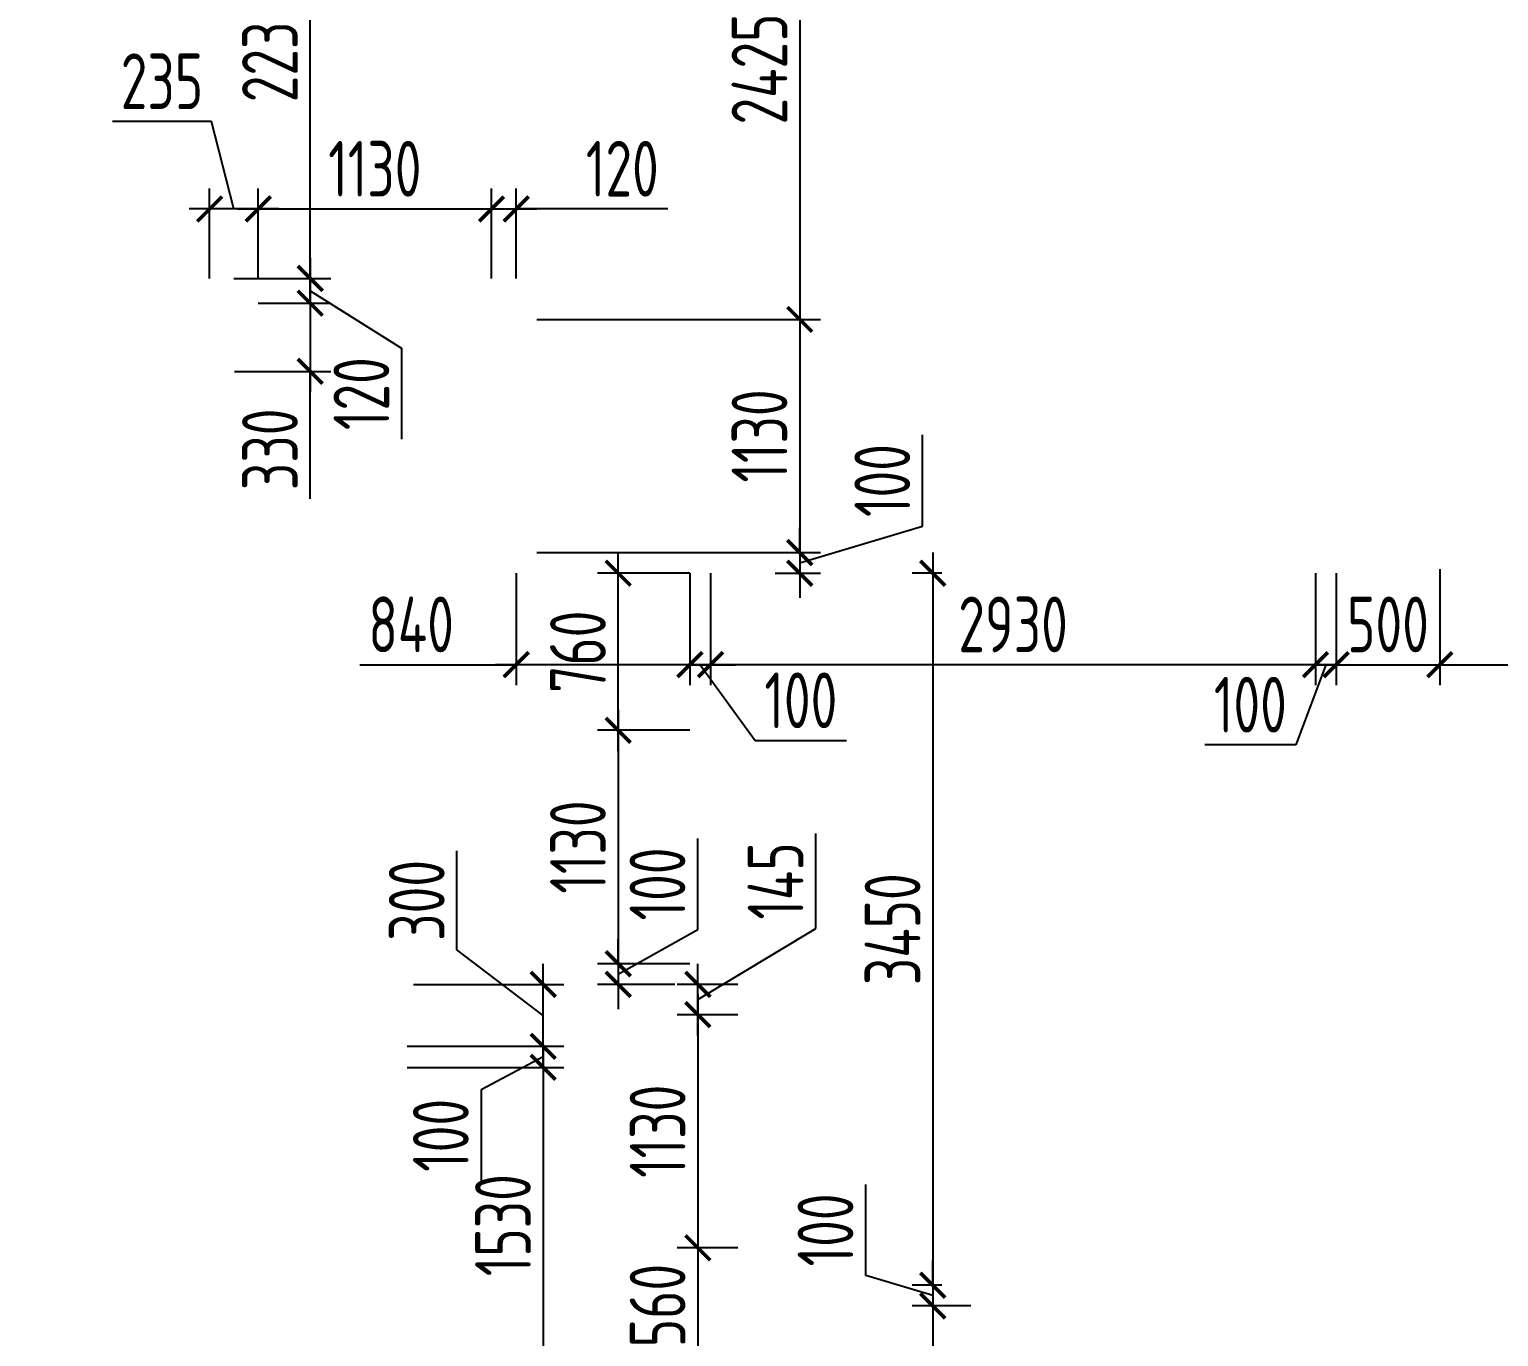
# Model space of a CAD drawing. Header units: millimetres. Extents: x -350007 to 536090, y -888 to 198380.
# Drawn here: x -213894 to -206776, y 110994 to 117329 of the extents above; entities that cross this region are included whole.
import ezdxf

# ---------------------------------------------------------------- set-up
doc = ezdxf.new("R2010")
doc.units = ezdxf.units.MM
doc.layers.add('АР_Размеры нов.', color=15, linetype='Continuous', lineweight=0)
doc.styles.add('ISOCPEUR', font='isocpeur.ttf', dxfattribs={"width": 0.7})
doc.dimstyles.new('R_100', dxfattribs={"dimtxt": 270, "dimasz": 120, "dimexe": 100, "dimexo": 0, "dimgap": 60, "dimtad": 1, "dimdec": 0, "dimrnd": 5, "dimzin": 0, "dimdsep": 46, "dimtxsty": 'ISOCPEUR', "dimblk": 'ARCHTICK', "dimcen": 0, "dimdle": 100, "dimclrd": 256, "dimclre": 256, "dimclrt": 256, "dimadec": 0, "dimazin": 0, "dimtfac": 2, "dimtdec": 0, "dimtofl": 0, "dimtmove": 1, "dimatfit": 3, "dimfxl": 1, "dimtvp": 3, "dimtolj": 1, "dimtzin": 0, "dimarcsym": 0})

# ---------------------------------------------------------------- blocks, each defined once
blk = doc.blocks.new('_ArchTick')
at = {"color": 0, "linetype": 'ByBlock', "const_width": 0.15}
blk.add_lwpolyline([(-0.5, -0.5), (0.5, 0.5)], dxfattribs=at)
blk = doc.blocks.new('*D2744')
at = {"layer": 'АР_Размеры нов.', "lineweight": -2, "ltscale": 100, "transparency": 16777216}
for p, q in [((-212785.4, 116122.3), (-212785.4, 116559)), ((-211655.4, 116122.3), (-211655.4, 116559)), ((-212885.4, 116459), (-211555.4, 116459))]:
    blk.add_line(p, q, dxfattribs=at)
at = {"layer": 'АР_Размеры нов.', "lineweight": -2, "ltscale": 100, "transparency": 16777216, "xscale": 120, "yscale": 120, "zscale": 120, "rotation": 180}
blk.add_blockref('_ArchTick', (-212785.4, 116459), dxfattribs=at)
at = {"layer": 'АР_Размеры нов.', "lineweight": -2, "ltscale": 100, "transparency": 16777216, "xscale": 120, "yscale": 120, "zscale": 120}
blk.add_blockref('_ArchTick', (-211655.4, 116459), dxfattribs=at)
at = {"layer": 'АР_Размеры нов.', "ltscale": 100, "transparency": 16777216, "insert": (-212220.4, 116654), "char_height": 270, "attachment_point": 5, "style": 'ISOCPEUR'}
blk.add_mtext('\\A1;1130', dxfattribs=at)
blk = doc.blocks.new('*D2745')
at = {"layer": 'АР_Размеры нов.', "lineweight": -2, "ltscale": 100, "transparency": 16777216}
for p, q in [((-210161.8, 116023.8), (-210161.8, 114693.8)), ((-211435.4, 115923.8), (-210061.8, 115923.8)), ((-211435.4, 114793.8), (-210061.8, 114793.8))]:
    blk.add_line(p, q, dxfattribs=at)
at = {"layer": 'АР_Размеры нов.', "lineweight": -2, "ltscale": 100, "transparency": 16777216, "xscale": 120, "yscale": 120, "zscale": 120}
for p, rotation in [((-210161.8, 115923.8), 90), ((-210161.8, 114793.8), 270)]:
    blk.add_blockref('_ArchTick', p, dxfattribs=dict(at, rotation=rotation))
at = {"layer": 'АР_Размеры нов.', "ltscale": 100, "transparency": 16777216, "insert": (-210356.8, 115358.8), "char_height": 270, "attachment_point": 5, "rotation": 90, "style": 'ISOCPEUR'}
blk.add_mtext('\\A1;1130', dxfattribs=at)
blk = doc.blocks.new('*D2746')
at = {"layer": 'АР_Размеры нов.', "lineweight": -2, "ltscale": 100, "transparency": 16777216}
for p, q in [((-211404.8, 112398.7), (-211404.8, 110668.7)), ((-212063.2, 112298.7), (-211304.8, 112298.7)), ((-212063.2, 110768.7), (-211304.8, 110768.7))]:
    blk.add_line(p, q, dxfattribs=at)
at = {"layer": 'АР_Размеры нов.', "lineweight": -2, "ltscale": 100, "transparency": 16777216, "xscale": 120, "yscale": 120, "zscale": 120}
for p, rotation in [((-211404.8, 112298.7), 90), ((-211404.8, 110768.7), 270)]:
    blk.add_blockref('_ArchTick', p, dxfattribs=dict(at, rotation=rotation))
at = {"layer": 'АР_Размеры нов.', "ltscale": 100, "transparency": 16777216, "insert": (-211599.8, 111533.7), "char_height": 270, "attachment_point": 5, "rotation": 90, "style": 'ISOCPEUR'}
blk.add_mtext('\\A1;1530', dxfattribs=at)
blk = doc.blocks.new('*D2747')
at = {"layer": 'АР_Размеры нов.', "lineweight": -2, "ltscale": 100, "transparency": 16777216}
for p, q in [((-210655.5, 112653.9), (-210655.5, 111323.9)), ((-210461.8, 112553.9), (-210755.5, 112553.9)), ((-210476.8, 111423.9), (-210755.5, 111423.9))]:
    blk.add_line(p, q, dxfattribs=at)
at = {"layer": 'АР_Размеры нов.', "lineweight": -2, "ltscale": 100, "transparency": 16777216, "xscale": 120, "yscale": 120, "zscale": 120}
for p, rotation in [((-210655.5, 112553.9), 90), ((-210655.5, 111423.9), 270)]:
    blk.add_blockref('_ArchTick', p, dxfattribs=dict(at, rotation=rotation))
at = {"layer": 'АР_Размеры нов.', "ltscale": 100, "transparency": 16777216, "insert": (-210850.5, 111988.9), "char_height": 270, "attachment_point": 5, "rotation": 90, "style": 'ISOCPEUR'}
blk.add_mtext('\\A1;1130', dxfattribs=at)
blk = doc.blocks.new('*D2555')
at = {"layer": 'АР_Размеры нов.', "lineweight": -2, "ltscale": 100, "transparency": 16777216}
for p, q in [((-211404.8, 112400.7), (-211404.8, 112520.7)), ((-212063.2, 112400.7), (-211304.8, 112400.7)), ((-211404.8, 112349.7), (-211705.8, 112189.8)), ((-211404.8, 112400.7), (-211404.8, 112298.7)), ((-212063.2, 112298.7), (-211304.8, 112298.7)), ((-211404.8, 112298.7), (-211404.8, 112178.7)), ((-211705.8, 112189.8), (-211705.8, 111748.5))]:
    blk.add_line(p, q, dxfattribs=at)
at = {"layer": 'АР_Размеры нов.', "lineweight": -2, "ltscale": 100, "transparency": 16777216, "xscale": 120, "yscale": 120, "zscale": 120}
for p, rotation in [((-211404.8, 112400.7), 270), ((-211404.8, 112298.7), 90)]:
    blk.add_blockref('_ArchTick', p, dxfattribs=dict(at, rotation=rotation))
at = {"layer": 'АР_Размеры нов.', "ltscale": 100, "transparency": 16777216, "insert": (-211900.8, 111969.2), "char_height": 270, "attachment_point": 5, "rotation": 90, "style": 'ISOCPEUR'}
blk.add_mtext('\\A1;100', dxfattribs=at)
blk = doc.blocks.new('*D2556')
at = {"layer": 'АР_Размеры нов.', "lineweight": -2, "ltscale": 100, "transparency": 16777216}
for p, q in [((-211655.4, 116122.3), (-211655.4, 116559)), ((-211535.4, 116122.3), (-211535.4, 116559)), ((-211755.4, 116459), (-211435.4, 116459)), ((-210800.9, 116459), (-211535.4, 116459))]:
    blk.add_line(p, q, dxfattribs=at)
at = {"layer": 'АР_Размеры нов.', "lineweight": -2, "ltscale": 100, "transparency": 16777216, "xscale": 120, "yscale": 120, "zscale": 120, "rotation": 180}
blk.add_blockref('_ArchTick', (-211655.4, 116459), dxfattribs=at)
at = {"layer": 'АР_Размеры нов.', "lineweight": -2, "ltscale": 100, "transparency": 16777216, "xscale": 120, "yscale": 120, "zscale": 120}
blk.add_blockref('_ArchTick', (-211535.4, 116459), dxfattribs=at)
at = {"layer": 'АР_Размеры нов.', "ltscale": 100, "transparency": 16777216, "insert": (-211021.5, 116654), "char_height": 270, "attachment_point": 5, "style": 'ISOCPEUR'}
blk.add_mtext('\\A1;120', dxfattribs=at)
blk = doc.blocks.new('*D2557')
at = {"layer": 'АР_Размеры нов.', "lineweight": -2, "ltscale": 100, "transparency": 16777216}
for p, q in [((-207060.8, 114713.8), (-207060.8, 114150.4)), ((-205930.8, 114672.3), (-205930.8, 114150.4)), ((-207160.8, 114250.4), (-205830.8, 114250.4))]:
    blk.add_line(p, q, dxfattribs=at)
at = {"layer": 'АР_Размеры нов.', "lineweight": -2, "ltscale": 100, "transparency": 16777216, "xscale": 120, "yscale": 120, "zscale": 120, "rotation": 180}
blk.add_blockref('_ArchTick', (-207060.8, 114250.4), dxfattribs=at)
at = {"layer": 'АР_Размеры нов.', "lineweight": -2, "ltscale": 100, "transparency": 16777216, "xscale": 120, "yscale": 120, "zscale": 120}
blk.add_blockref('_ArchTick', (-205930.8, 114250.4), dxfattribs=at)
at = {"layer": 'АР_Размеры нов.', "ltscale": 100, "transparency": 16777216, "insert": (-206495.8, 114445.4), "char_height": 270, "attachment_point": 5, "style": 'ISOCPEUR'}
blk.add_mtext('\\A1;1130', dxfattribs=at)
blk = doc.blocks.new('*D2676')
at = {"layer": 'АР_Размеры нов.', "lineweight": -2, "ltscale": 100, "transparency": 16777216}
for p, q in [((-211041.5, 114032.2), (-211041.5, 112700.7)), ((-210693.8, 113932.2), (-211141.5, 113932.2)), ((-210693.8, 112800.7), (-211141.5, 112800.7))]:
    blk.add_line(p, q, dxfattribs=at)
at = {"layer": 'АР_Размеры нов.', "lineweight": -2, "ltscale": 100, "transparency": 16777216, "xscale": 120, "yscale": 120, "zscale": 120}
for p, rotation in [((-211041.5, 113932.2), 90), ((-211041.5, 112800.7), 270)]:
    blk.add_blockref('_ArchTick', p, dxfattribs=dict(at, rotation=rotation))
at = {"layer": 'АР_Размеры нов.', "ltscale": 100, "transparency": 16777216, "insert": (-211236.5, 113366.4), "char_height": 270, "attachment_point": 5, "rotation": 90, "style": 'ISOCPEUR'}
blk.add_mtext('\\A1;1130', dxfattribs=at)
blk = doc.blocks.new('*D2677')
at = {"layer": 'АР_Размеры нов.', "lineweight": -2, "ltscale": 100, "transparency": 16777216}
for p, q in [((-211041.5, 113832.2), (-211041.5, 114793.8)), ((-210693.8, 114693.8), (-211141.5, 114693.8)), ((-210693.8, 113932.2), (-211141.5, 113932.2))]:
    blk.add_line(p, q, dxfattribs=at)
at = {"layer": 'АР_Размеры нов.', "lineweight": -2, "ltscale": 100, "transparency": 16777216, "xscale": 120, "yscale": 120, "zscale": 120}
for p, rotation in [((-211041.5, 114693.8), 90), ((-211041.5, 113932.2), 270)]:
    blk.add_blockref('_ArchTick', p, dxfattribs=dict(at, rotation=rotation))
at = {"layer": 'АР_Размеры нов.', "ltscale": 100, "transparency": 16777216, "insert": (-211236.5, 114313), "char_height": 270, "attachment_point": 5, "rotation": 90, "style": 'ISOCPEUR'}
blk.add_mtext('\\A1;760', dxfattribs=at)
blk = doc.blocks.new('*D2680')
at = {"layer": 'АР_Размеры нов.', "lineweight": -2, "ltscale": 100, "transparency": 16777216}
for p, q in [((-207562.8, 114693.8), (-207562.8, 114150.4)), ((-207060.8, 114693.8), (-207060.8, 114150.4)), ((-207662.8, 114250.4), (-206960.8, 114250.4))]:
    blk.add_line(p, q, dxfattribs=at)
at = {"layer": 'АР_Размеры нов.', "lineweight": -2, "ltscale": 100, "transparency": 16777216, "xscale": 120, "yscale": 120, "zscale": 120, "rotation": 180}
blk.add_blockref('_ArchTick', (-207562.8, 114250.4), dxfattribs=at)
at = {"layer": 'АР_Размеры нов.', "lineweight": -2, "ltscale": 100, "transparency": 16777216, "xscale": 120, "yscale": 120, "zscale": 120}
blk.add_blockref('_ArchTick', (-207060.8, 114250.4), dxfattribs=at)
at = {"layer": 'АР_Размеры нов.', "ltscale": 100, "transparency": 16777216, "insert": (-207311.8, 114445.4), "char_height": 270, "attachment_point": 5, "style": 'ISOCPEUR'}
blk.add_mtext('\\A1;500', dxfattribs=at)
blk = doc.blocks.new('*D2986')
at = {"layer": 'АР_Размеры нов.', "lineweight": -2, "ltscale": 500, "transparency": 16777216}
for p, q in [((-213012.3, 116882.9), (-213491.4, 116882.9)), ((-212903.1, 116459), (-213012.3, 116882.9)), ((-213020.8, 116122.3), (-213020.8, 116559)), ((-212785.4, 116122.3), (-212785.4, 116559)), ((-212685.4, 116459), (-213120.8, 116459))]:
    blk.add_line(p, q, dxfattribs=at)
at = {"layer": 'АР_Размеры нов.', "lineweight": -2, "ltscale": 500, "transparency": 16777216, "xscale": 120, "yscale": 120, "zscale": 120, "rotation": 180}
blk.add_blockref('_ArchTick', (-213020.8, 116459), dxfattribs=at)
at = {"layer": 'АР_Размеры нов.', "lineweight": -2, "ltscale": 500, "transparency": 16777216, "xscale": 120, "yscale": 120, "zscale": 120}
blk.add_blockref('_ArchTick', (-212785.4, 116459), dxfattribs=at)
at = {"layer": 'АР_Размеры нов.', "lineweight": 13, "ltscale": 500, "transparency": 16777216, "insert": (-213251.9, 117077.9), "char_height": 270, "attachment_point": 5, "style": 'ISOCPEUR'}
blk.add_mtext('\\A1;235', dxfattribs=at)
blk = doc.blocks.new('*D3042')
at = {"layer": 'АР_Размеры нов.', "lineweight": -2, "ltscale": 500, "transparency": 16777216}
for p, q in [((-210084.1, 112971.8), (-210084.1, 113432)), ((-210655.5, 112627.3), (-210084.1, 112971.8)), ((-210655.5, 112453.9), (-210655.5, 112800.7)), ((-210461.8, 112700.7), (-210755.5, 112700.7)), ((-210461.8, 112553.9), (-210755.5, 112553.9))]:
    blk.add_line(p, q, dxfattribs=at)
at = {"layer": 'АР_Размеры нов.', "lineweight": -2, "ltscale": 500, "transparency": 16777216, "xscale": 120, "yscale": 120, "zscale": 120}
for p, rotation in [((-210655.5, 112700.7), 90), ((-210655.5, 112553.9), 270)]:
    blk.add_blockref('_ArchTick', p, dxfattribs=dict(at, rotation=rotation))
at = {"layer": 'АР_Размеры нов.', "lineweight": 13, "ltscale": 500, "transparency": 16777216, "insert": (-210279.1, 113201.9), "char_height": 270, "attachment_point": 5, "rotation": 90, "style": 'ISOCPEUR'}
blk.add_mtext('\\A1;145', dxfattribs=at)
blk = doc.blocks.new('*D3043')
at = {"layer": 'АР_Размеры нов.', "lineweight": -2, "ltscale": 500, "transparency": 16777216}
for p, q in [((-210655.5, 111523.9), (-210655.5, 110764.7)), ((-210461.8, 111423.9), (-210755.5, 111423.9)), ((-210461.8, 110864.7), (-210755.5, 110864.7))]:
    blk.add_line(p, q, dxfattribs=at)
at = {"layer": 'АР_Размеры нов.', "lineweight": -2, "ltscale": 500, "transparency": 16777216, "xscale": 120, "yscale": 120, "zscale": 120}
for p, rotation in [((-210655.5, 111423.9), 90), ((-210655.5, 110864.7), 270)]:
    blk.add_blockref('_ArchTick', p, dxfattribs=dict(at, rotation=rotation))
at = {"layer": 'АР_Размеры нов.', "lineweight": 13, "ltscale": 500, "transparency": 16777216, "insert": (-210850.5, 111144.3), "char_height": 270, "attachment_point": 5, "rotation": 90, "style": 'ISOCPEUR'}
blk.add_mtext('\\A1;560', dxfattribs=at)
blk = doc.blocks.new('*D3045')
at = {"layer": 'АР_Размеры нов.', "lineweight": -2, "ltscale": 500, "transparency": 16777216}
for p, q in [((-207662.8, 114693.8), (-207662.8, 114150.4)), ((-207562.8, 114693.8), (-207562.8, 114150.4)), ((-207662.8, 114250.4), (-207782.8, 114250.4)), ((-207612.8, 114250.4), (-207757.9, 113861.5)), ((-207562.8, 114250.4), (-207662.8, 114250.4)), ((-207562.8, 114250.4), (-207442.8, 114250.4)), ((-207757.9, 113861.5), (-208199.2, 113861.5))]:
    blk.add_line(p, q, dxfattribs=at)
at = {"layer": 'АР_Размеры нов.', "lineweight": -2, "ltscale": 500, "transparency": 16777216, "xscale": 120, "yscale": 120, "zscale": 120}
blk.add_blockref('_ArchTick', (-207662.8, 114250.4), dxfattribs=at)
at = {"layer": 'АР_Размеры нов.', "lineweight": -2, "ltscale": 500, "transparency": 16777216, "xscale": 120, "yscale": 120, "zscale": 120, "rotation": 180}
blk.add_blockref('_ArchTick', (-207562.8, 114250.4), dxfattribs=at)
at = {"layer": 'АР_Размеры нов.', "lineweight": 13, "ltscale": 500, "transparency": 16777216, "insert": (-207978.5, 114056.5), "char_height": 270, "attachment_point": 5, "style": 'ISOCPEUR'}
blk.add_mtext('\\A1;100', dxfattribs=at)
blk = doc.blocks.new('*D3046')
at = {"layer": 'АР_Размеры нов.', "lineweight": -2, "ltscale": 500, "transparency": 16777216}
for p, q in [((-210593.8, 114693.8), (-210593.8, 114150.4)), ((-207662.8, 114693.8), (-207662.8, 114150.4)), ((-207562.8, 114250.4), (-210693.8, 114250.4))]:
    blk.add_line(p, q, dxfattribs=at)
at = {"layer": 'АР_Размеры нов.', "lineweight": -2, "ltscale": 500, "transparency": 16777216, "xscale": 120, "yscale": 120, "zscale": 120, "rotation": 180}
blk.add_blockref('_ArchTick', (-210593.8, 114250.4), dxfattribs=at)
at = {"layer": 'АР_Размеры нов.', "lineweight": -2, "ltscale": 500, "transparency": 16777216, "xscale": 120, "yscale": 120, "zscale": 120}
blk.add_blockref('_ArchTick', (-207662.8, 114250.4), dxfattribs=at)
at = {"layer": 'АР_Размеры нов.', "lineweight": 13, "ltscale": 500, "transparency": 16777216, "insert": (-209128.3, 114445.4), "char_height": 270, "attachment_point": 5, "style": 'ISOCPEUR'}
blk.add_mtext('\\A1;2930', dxfattribs=at)
blk = doc.blocks.new('*D3047')
at = {"layer": 'АР_Размеры нов.', "lineweight": -2, "ltscale": 500, "transparency": 16777216}
for p, q in [((-211535.4, 114693.8), (-211535.4, 114150.4)), ((-210693.8, 114693.8), (-210693.8, 114150.4)), ((-212293.5, 114250.4), (-211535.4, 114250.4)), ((-210593.8, 114250.4), (-211635.4, 114250.4))]:
    blk.add_line(p, q, dxfattribs=at)
at = {"layer": 'АР_Размеры нов.', "lineweight": -2, "ltscale": 500, "transparency": 16777216, "xscale": 120, "yscale": 120, "zscale": 120, "rotation": 180}
blk.add_blockref('_ArchTick', (-211535.4, 114250.4), dxfattribs=at)
at = {"layer": 'АР_Размеры нов.', "lineweight": -2, "ltscale": 500, "transparency": 16777216, "xscale": 120, "yscale": 120, "zscale": 120}
blk.add_blockref('_ArchTick', (-210693.8, 114250.4), dxfattribs=at)
at = {"layer": 'АР_Размеры нов.', "lineweight": 13, "ltscale": 500, "transparency": 16777216, "insert": (-212044.5, 114445.4), "char_height": 270, "attachment_point": 5, "style": 'ISOCPEUR'}
blk.add_mtext('\\A1;840', dxfattribs=at)
blk = doc.blocks.new('*D3048')
at = {"layer": 'АР_Размеры нов.', "lineweight": -2, "ltscale": 500, "transparency": 16777216}
for p, q in [((-212533.7, 116022.3), (-212533.7, 118450.7)), ((-212934.6, 118350.7), (-212433.7, 118350.7)), ((-212903.1, 116122.3), (-212433.7, 116122.3))]:
    blk.add_line(p, q, dxfattribs=at)
at = {"layer": 'АР_Размеры нов.', "lineweight": -2, "ltscale": 500, "transparency": 16777216, "xscale": 120, "yscale": 120, "zscale": 120}
for p, rotation in [((-212533.7, 118350.7), 90), ((-212533.7, 116122.3), 270)]:
    blk.add_blockref('_ArchTick', p, dxfattribs=dict(at, rotation=rotation))
at = {"layer": 'АР_Размеры нов.', "lineweight": 13, "ltscale": 500, "transparency": 16777216, "insert": (-212728.7, 117236.5), "char_height": 270, "attachment_point": 5, "rotation": 90, "style": 'ISOCPEUR'}
blk.add_mtext('\\A1;2230', dxfattribs=at)
blk = doc.blocks.new('*D3058')
at = {"layer": 'АР_Размеры нов.', "lineweight": -2, "ltscale": 500, "transparency": 16777216}
for p, q in [((-210161.8, 118450.7), (-210161.8, 115823.8)), ((-211045.3, 118350.7), (-210061.8, 118350.7)), ((-211435.4, 115923.8), (-210061.8, 115923.8))]:
    blk.add_line(p, q, dxfattribs=at)
at = {"layer": 'АР_Размеры нов.', "lineweight": -2, "ltscale": 500, "transparency": 16777216, "xscale": 120, "yscale": 120, "zscale": 120}
for p, rotation in [((-210161.8, 118350.7), 90), ((-210161.8, 115923.8), 270)]:
    blk.add_blockref('_ArchTick', p, dxfattribs=dict(at, rotation=rotation))
at = {"layer": 'АР_Размеры нов.', "lineweight": 13, "ltscale": 500, "transparency": 16777216, "insert": (-210356.8, 117137.2), "char_height": 270, "attachment_point": 5, "rotation": 90, "style": 'ISOCPEUR'}
blk.add_mtext('\\A1;2425', dxfattribs=at)
blk = doc.blocks.new('*D3059')
at = {"layer": 'АР_Размеры нов.', "lineweight": -2, "ltscale": 500, "transparency": 16777216}
for p, q in [((-212533.7, 116222.3), (-212533.7, 115902.3)), ((-212903.1, 116122.3), (-212433.7, 116122.3)), ((-212533.7, 116062.3), (-212090.8, 115784.5)), ((-212785.4, 116002.3), (-212433.7, 116002.3)), ((-212090.8, 115784.5), (-212090.8, 115343.2))]:
    blk.add_line(p, q, dxfattribs=at)
at = {"layer": 'АР_Размеры нов.', "lineweight": -2, "ltscale": 500, "transparency": 16777216, "xscale": 120, "yscale": 120, "zscale": 120}
for p, rotation in [((-212533.7, 116122.3), 90), ((-212533.7, 116002.3), 270)]:
    blk.add_blockref('_ArchTick', p, dxfattribs=dict(at, rotation=rotation))
at = {"layer": 'АР_Размеры нов.', "lineweight": 13, "ltscale": 500, "transparency": 16777216, "insert": (-212285.8, 115563.8), "char_height": 270, "attachment_point": 5, "rotation": 90, "style": 'ISOCPEUR'}
blk.add_mtext('\\A1;120', dxfattribs=at)
blk = doc.blocks.new('*D3060')
at = {"layer": 'АР_Размеры нов.', "lineweight": -2, "ltscale": 500, "transparency": 16777216}
for p, q in [((-212533.7, 116102.3), (-212533.7, 115572)), ((-212785.4, 116002.3), (-212433.7, 116002.3)), ((-212900.8, 115672), (-212433.7, 115672)), ((-212533.7, 115054.5), (-212533.7, 115672))]:
    blk.add_line(p, q, dxfattribs=at)
at = {"layer": 'АР_Размеры нов.', "lineweight": -2, "ltscale": 500, "transparency": 16777216, "xscale": 120, "yscale": 120, "zscale": 120}
for p, rotation in [((-212533.7, 116002.3), 90), ((-212533.7, 115672), 270)]:
    blk.add_blockref('_ArchTick', p, dxfattribs=dict(at, rotation=rotation))
at = {"layer": 'АР_Размеры нов.', "lineweight": 13, "ltscale": 500, "transparency": 16777216, "insert": (-212728.7, 115294), "char_height": 270, "attachment_point": 5, "rotation": 90, "style": 'ISOCPEUR'}
blk.add_mtext('\\A1;330', dxfattribs=at)
blk = doc.blocks.new('*D3061')
at = {"layer": 'АР_Размеры нов.', "lineweight": -2, "ltscale": 500, "transparency": 16777216}
for p, q in [((-209566.8, 114922.3), (-209566.8, 115363.6)), ((-210161.8, 114743.8), (-209566.8, 114922.3)), ((-210161.8, 114793.8), (-210161.8, 114913.8)), ((-211435.4, 114793.8), (-210061.8, 114793.8)), ((-210161.8, 114793.8), (-210161.8, 114693.8)), ((-210280.6, 114693.8), (-210061.8, 114693.8)), ((-210161.8, 114693.8), (-210161.8, 114573.8))]:
    blk.add_line(p, q, dxfattribs=at)
at = {"layer": 'АР_Размеры нов.', "lineweight": -2, "ltscale": 500, "transparency": 16777216, "xscale": 120, "yscale": 120, "zscale": 120}
for p, rotation in [((-210161.8, 114793.8), 270), ((-210161.8, 114693.8), 90)]:
    blk.add_blockref('_ArchTick', p, dxfattribs=dict(at, rotation=rotation))
at = {"layer": 'АР_Размеры нов.', "lineweight": 13, "ltscale": 500, "transparency": 16777216, "insert": (-209761.8, 115142.9), "char_height": 270, "attachment_point": 5, "rotation": 90, "style": 'ISOCPEUR'}
blk.add_mtext('\\A1;100', dxfattribs=at)
blk = doc.blocks.new('*D3104')
at = {"layer": 'АР_Размеры нов.', "lineweight": -2, "transparency": 16777216}
for p, q in [((-209517.2, 114793.8), (-209517.2, 111142.7)), ((-209472.6, 114693.8), (-209617.2, 114693.8)), ((-209474.2, 111242.7), (-209617.2, 111242.7))]:
    blk.add_line(p, q, dxfattribs=at)
at = {"layer": 'АР_Размеры нов.', "lineweight": -2, "transparency": 16777216, "xscale": 120, "yscale": 120, "zscale": 120}
for p, rotation in [((-209517.2, 114693.8), 90), ((-209517.2, 111242.7), 270)]:
    blk.add_blockref('_ArchTick', p, dxfattribs=dict(at, rotation=rotation))
at = {"layer": 'АР_Размеры нов.', "transparency": 16777216, "insert": (-209712.2, 112968.3), "char_height": 270, "attachment_point": 5, "rotation": 90, "style": 'ISOCPEUR'}
blk.add_mtext('\\A1;3450', dxfattribs=at)
blk = doc.blocks.new('*D3105')
at = {"layer": 'АР_Размеры нов.', "lineweight": -2, "transparency": 16777216}
for p, q in [((-209842.2, 111290.2), (-209842.2, 111731.5)), ((-209517.2, 111242.7), (-209517.2, 111362.7)), ((-209517.2, 111192.7), (-209842.2, 111290.2)), ((-209474.2, 111242.7), (-209617.2, 111242.7)), ((-209517.2, 111242.7), (-209517.2, 111142.7)), ((-209332.1, 111142.7), (-209617.2, 111142.7)), ((-209517.2, 111142.7), (-209517.2, 111022.7))]:
    blk.add_line(p, q, dxfattribs=at)
at = {"layer": 'АР_Размеры нов.', "lineweight": -2, "transparency": 16777216, "xscale": 120, "yscale": 120, "zscale": 120}
for p, rotation in [((-209517.2, 111242.7), 270), ((-209517.2, 111142.7), 90)]:
    blk.add_blockref('_ArchTick', p, dxfattribs=dict(at, rotation=rotation))
at = {"layer": 'АР_Размеры нов.', "transparency": 16777216, "insert": (-210037.2, 111510.9), "char_height": 270, "attachment_point": 5, "rotation": 90, "style": 'ISOCPEUR'}
blk.add_mtext('\\A1;100', dxfattribs=at)
blk = doc.blocks.new('*D3106')
at = {"layer": 'АР_Размеры нов.', "lineweight": -2, "transparency": 16777216}
for p, q in [((-209517.2, 111242.7), (-209517.2, 109634.7)), ((-209332.1, 111142.7), (-209617.2, 111142.7)), ((-209335.2, 109734.7), (-209617.2, 109734.7))]:
    blk.add_line(p, q, dxfattribs=at)
at = {"layer": 'АР_Размеры нов.', "lineweight": -2, "transparency": 16777216, "xscale": 120, "yscale": 120, "zscale": 120}
for p, rotation in [((-209517.2, 111142.7), 90), ((-209517.2, 109734.7), 270)]:
    blk.add_blockref('_ArchTick', p, dxfattribs=dict(at, rotation=rotation))
at = {"layer": 'АР_Размеры нов.', "transparency": 16777216, "insert": (-209712.2, 110438.7), "char_height": 270, "attachment_point": 5, "rotation": 90, "style": 'ISOCPEUR'}
blk.add_mtext('\\A1;1410', dxfattribs=at)
blk = doc.blocks.new('*D4044')
at = {"layer": 'АР_Размеры нов.', "lineweight": -2, "transparency": 16777216}
for p, q in [((-210693.8, 114693.8), (-210693.8, 114150.4)), ((-210593.8, 114693.8), (-210593.8, 114150.4)), ((-210693.8, 114250.4), (-210813.8, 114250.4)), ((-210693.8, 114250.4), (-210593.8, 114250.4)), ((-210643.8, 114250.4), (-210377, 113882.6)), ((-210593.8, 114250.4), (-210473.8, 114250.4)), ((-210377, 113882.6), (-209935.7, 113882.6))]:
    blk.add_line(p, q, dxfattribs=at)
at = {"layer": 'АР_Размеры нов.', "lineweight": -2, "transparency": 16777216, "xscale": 120, "yscale": 120, "zscale": 120}
blk.add_blockref('_ArchTick', (-210693.8, 114250.4), dxfattribs=at)
at = {"layer": 'АР_Размеры нов.', "lineweight": -2, "transparency": 16777216, "xscale": 120, "yscale": 120, "zscale": 120, "rotation": 180}
blk.add_blockref('_ArchTick', (-210593.8, 114250.4), dxfattribs=at)
at = {"layer": 'АР_Размеры нов.', "transparency": 16777216, "insert": (-210156.4, 114077.6), "char_height": 270, "attachment_point": 5, "style": 'ISOCPEUR'}
blk.add_mtext('\\A1;100', dxfattribs=at)
blk = doc.blocks.new('*D4045')
at = {"layer": 'АР_Размеры нов.', "lineweight": -2, "transparency": 16777216}
for p, q in [((-210656.1, 112966.8), (-210656.1, 113408.1)), ((-211041.5, 112750.7), (-210656.1, 112966.8)), ((-211041.5, 112800.7), (-211041.5, 112920.7)), ((-210766.9, 112800.7), (-211141.5, 112800.7)), ((-211041.5, 112800.7), (-211041.5, 112700.7)), ((-210766.9, 112700.7), (-211141.5, 112700.7)), ((-211041.5, 112700.7), (-211041.5, 112580.7))]:
    blk.add_line(p, q, dxfattribs=at)
at = {"layer": 'АР_Размеры нов.', "lineweight": -2, "transparency": 16777216, "xscale": 120, "yscale": 120, "zscale": 120}
for p, rotation in [((-211041.5, 112800.7), 270), ((-211041.5, 112700.7), 90)]:
    blk.add_blockref('_ArchTick', p, dxfattribs=dict(at, rotation=rotation))
at = {"layer": 'АР_Размеры нов.', "transparency": 16777216, "insert": (-210851.1, 113187.5), "char_height": 270, "attachment_point": 5, "rotation": 90, "style": 'ISOCPEUR'}
blk.add_mtext('\\A1;100', dxfattribs=at)
blk = doc.blocks.new('*D4046')
at = {"layer": 'АР_Размеры нов.', "lineweight": -2, "transparency": 16777216}
for p, q in [((-211822.5, 112868.3), (-211822.5, 113347.4)), ((-211404.8, 112550.7), (-211822.5, 112868.3)), ((-211404.8, 112300.7), (-211404.8, 112800.7)), ((-212033.9, 112700.7), (-211304.8, 112700.7)), ((-212033.9, 112400.7), (-211304.8, 112400.7))]:
    blk.add_line(p, q, dxfattribs=at)
at = {"layer": 'АР_Размеры нов.', "lineweight": -2, "transparency": 16777216, "xscale": 120, "yscale": 120, "zscale": 120}
for p, rotation in [((-211404.8, 112700.7), 90), ((-211404.8, 112400.7), 270)]:
    blk.add_blockref('_ArchTick', p, dxfattribs=dict(at, rotation=rotation))
at = {"layer": 'АР_Размеры нов.', "transparency": 16777216, "insert": (-212017.5, 113107.9), "char_height": 270, "attachment_point": 5, "rotation": 90, "style": 'ISOCPEUR'}
blk.add_mtext('\\A1;300', dxfattribs=at)
blk = doc.blocks.new('*D7171')
at = {"layer": 'АР_Размеры нов.', "lineweight": -2, "transparency": 16777216}
for p, q in [((-301542.1, 115210.7), (-301542.1, 114752.6)), ((-301341.3, 115050.7), (-301341.3, 114752.6)), ((-301642.1, 114852.6), (-301241.3, 114852.6)), ((-301441.7, 114852.6), (-301263.2, 114257.6)), ((-301263.2, 114257.6), (-300784.1, 114257.6)), ((-182483.9, 67738.2), (-182925.2, 67738.2)), ((-182493.8, 67218.2), (-182483.9, 67738.2)), ((-182543.8, 66845.6), (-182543.8, 67318.2)), ((-182443.8, 66845.6), (-182443.8, 67318.2)), ((-182543.8, 67218.2), (-182663.8, 67218.2)), ((-182443.8, 67218.2), (-182543.8, 67218.2)), ((-182443.8, 67218.2), (-182323.8, 67218.2))]:
    blk.add_line(p, q, dxfattribs=at)
at = {"layer": 'АР_Размеры нов.', "lineweight": -2, "transparency": 16777216, "xscale": 120, "yscale": 120, "zscale": 120, "rotation": 180}
for p in [(-301542.1, 114852.6), (-182443.8, 67218.2)]:
    blk.add_blockref('_ArchTick', p, dxfattribs=at)
at = {"layer": 'АР_Размеры нов.', "lineweight": -2, "transparency": 16777216, "xscale": 120, "yscale": 120, "zscale": 120}
for p in [(-301341.3, 114852.6), (-182543.8, 67218.2)]:
    blk.add_blockref('_ArchTick', p, dxfattribs=at)
at = {"layer": 'АР_Размеры нов.', "transparency": 16777216, "char_height": 270, "attachment_point": 5, "style": 'ISOCPEUR'}
for s, insert in [('\\A1;200', (-301023.6, 114452.6)), ('\\A1;100', (-182704.5, 67933.2))]:
    blk.add_mtext(s, dxfattribs=dict(at, insert=insert))
blk = doc.blocks.new('*D7184')
at = {"layer": 'АР_Размеры нов.', "lineweight": -2, "transparency": 16777216}
for p, q in [((-186100.2, 131670.6), (-186002.7, 131995.6)), ((-186002.7, 131995.6), (-185655.9, 131995.6)), ((-186145.2, 131370.7), (-186145.2, 131770.6)), ((-186055.2, 131530.7), (-186055.2, 131770.6)), ((-186145.2, 131670.6), (-186265.2, 131670.6)), ((-186145.2, 131670.6), (-186055.2, 131670.6)), ((-186055.2, 131670.6), (-185935.2, 131670.6)), ((-281863.4, 59884.7), (-281863.4, 59308.8)), ((-281179, 59884.7), (-281179, 59308.8)), ((-281963.4, 59408.8), (-281079, 59408.8))]:
    blk.add_line(p, q, dxfattribs=at)
at = {"layer": 'АР_Размеры нов.', "lineweight": -2, "transparency": 16777216, "xscale": 120, "yscale": 120, "zscale": 120}
for p in [(-186145.2, 131670.6), (-281179, 59408.8)]:
    blk.add_blockref('_ArchTick', p, dxfattribs=at)
at = {"layer": 'АР_Размеры нов.', "lineweight": -2, "transparency": 16777216, "xscale": 120, "yscale": 120, "zscale": 120, "rotation": 180}
for p in [(-186055.2, 131670.6), (-281863.4, 59408.8)]:
    blk.add_blockref('_ArchTick', p, dxfattribs=at)
at = {"layer": 'АР_Размеры нов.', "transparency": 16777216, "char_height": 270, "attachment_point": 5, "style": 'ISOCPEUR'}
for s, insert in [('\\A1;90', (-185829.3, 132190.6)), ('\\A1;685', (-281521.2, 59603.8))]:
    blk.add_mtext(s, dxfattribs=dict(at, insert=insert))
blk = doc.blocks.new('*D7185')
at = {"layer": 'АР_Размеры нов.', "lineweight": -2, "transparency": 16777216}
for p, q in [((-152915.4, 120873.4), (-152915.4, 121314.7)), ((-153510.4, 120694.9), (-152915.4, 120873.4)), ((-153510.4, 120520.7), (-153510.4, 120869.1)), ((-154303.9, 120769.1), (-153410.4, 120769.1)), ((-154463.9, 120620.7), (-153410.4, 120620.7)), ((-280686, 59784.7), (-280686, 60786.4)), ((-281179, 60686.4), (-280586, 60686.4)), ((-281179, 59884.7), (-280586, 59884.7))]:
    blk.add_line(p, q, dxfattribs=at)
at = {"layer": 'АР_Размеры нов.', "lineweight": -2, "transparency": 16777216, "xscale": 120, "yscale": 120, "zscale": 120}
for p, rotation in [((-153510.4, 120769.1), 90), ((-153510.4, 120620.7), 270), ((-280686, 60686.4), 90), ((-280686, 59884.7), 270)]:
    blk.add_blockref('_ArchTick', p, dxfattribs=dict(at, rotation=rotation))
at = {"layer": 'АР_Размеры нов.', "transparency": 16777216, "char_height": 270, "attachment_point": 5, "rotation": 90, "style": 'ISOCPEUR'}
for s, insert in [('\\A1;150', (-153110.4, 121094.1)), ('\\A1;800', (-280881, 60285.5))]:
    blk.add_mtext(s, dxfattribs=dict(at, insert=insert))
blk = doc.blocks.new('*D7186')
at = {"layer": 'АР_Размеры нов.', "lineweight": -2, "transparency": 16777216}
for p, q in [((-172392.8, 113364.4), (-172392.8, 115310.7)), ((-171328.9, 115210.7), (-172492.8, 115210.7)), ((-171328.9, 113464.4), (-172492.8, 113464.4)), ((-280686, 59984.7), (-280686, 55406)), ((-281179, 59884.7), (-280586, 59884.7)), ((-281179, 55506), (-280586, 55506))]:
    blk.add_line(p, q, dxfattribs=at)
at = {"layer": 'АР_Размеры нов.', "lineweight": -2, "transparency": 16777216, "xscale": 120, "yscale": 120, "zscale": 120}
for p, rotation in [((-172392.8, 115210.7), 90), ((-172392.8, 113464.4), 270), ((-280686, 59884.7), 90), ((-280686, 55506), 270)]:
    blk.add_blockref('_ArchTick', p, dxfattribs=dict(at, rotation=rotation))
at = {"layer": 'АР_Размеры нов.', "transparency": 16777216, "char_height": 270, "attachment_point": 5, "rotation": 90, "style": 'ISOCPEUR'}
for s, insert in [('\\A1;1745', (-172587.8, 114337.6)), ('\\A1;4380', (-280881, 57695.3))]:
    blk.add_mtext(s, dxfattribs=dict(at, insert=insert))

msp = doc.modelspace()

# ---------------------------------------------------------------- dimensions: what is measured, and where the dimension line sits
at = {"layer": 'АР_Размеры нов.'}
for base, p1, p2, picture, middle in [((-186055.2, 131670.6), (-186145.2, 131370.7), (-186055.2, 131530.7), '*D7184', (-185942.7, 132190.6)), ((-281179, 59408.8), (-281863.4, 59884.7), (-281179, 59884.7), '*D7184', (-281521.2, 59603.8)), ((-301341.3, 114852.6), (-301542.1, 115210.7), (-301341.3, 115050.7), '*D7171', (-301203.2, 114452.6))]:
    dim = msp.add_linear_dim(base=base, p1=p1, p2=p2, dimstyle='R_100', override={"dimpost": '\\X'}, dxfattribs=at)
    dim.commit()
    dim.dimension.update_dxf_attribs({"geometry": picture, "text_midpoint": middle})
for base, p1, p2, picture, middle in [((-153510.4, 120769.1), (-154463.9, 120620.7), (-154303.9, 120769.1), '*D7185', (-153110.4, 120933.4)), ((-280686, 60686.4), (-281179, 59884.7), (-281179, 60686.4), '*D7185', (-280881, 60285.5)), ((-172392.8, 115210.7), (-171328.9, 113464.4), (-171328.9, 115210.7), '*D7186', (-172587.8, 114337.6)), ((-280686, 55506), (-281179, 59884.7), (-281179, 55506), '*D7186', (-280881, 57695.3)), ((-209517.2, 111242.7), (-209472.6, 114693.8), (-209474.2, 111242.7), '*D3104', (-209712.2, 112968.3)), ((-209517.2, 111142.7), (-209474.2, 111242.7), (-209332.1, 111142.7), '*D3105', (-210037.2, 111350.2)), ((-209517.2, 109734.7), (-209332.1, 111142.7), (-209335.2, 109734.7), '*D3106', (-209712.2, 110438.7))]:
    dim = msp.add_linear_dim(base=base, p1=p1, p2=p2, angle=90, dimstyle='R_100', override={"dimpost": '\\X'}, dxfattribs=at)
    dim.commit()
    dim.dimension.update_dxf_attribs({"geometry": picture, "text_midpoint": middle})
at = {"layer": 'АР_Размеры нов.', "lineweight": 13, "ltscale": 500}
for base, p1, p2, override, picture, middle in [((-212533.7, 118350.7), (-212903.1, 116122.3), (-212934.6, 118350.7), {"dimpost": '\\X'}, '*D3048', (-212728.7, 117236.5)), ((-210161.8, 115923.8), (-211045.3, 118350.7), (-211435.4, 115923.8), {"dimpost": '\\X'}, '*D3058', (-210356.8, 117137.2)), ((-210161.8, 114693.8), (-211435.4, 114793.8), (-210280.6, 114693.8), {"dimpost": '\\X', "dimfxl": 300, "dimarcsym": 1}, '*D3061', (-209761.8, 114982.3)), ((-210655.5, 110864.7), (-210461.8, 111423.9), (-210461.8, 110864.7), {"dimpost": '\\X'}, '*D3043', (-210850.5, 111144.3))]:
    dim = msp.add_linear_dim(base=base, p1=p1, p2=p2, angle=90, dimstyle='R_100', override=override, dxfattribs=at)
    dim.commit()
    dim.dimension.update_dxf_attribs({"geometry": picture, "text_midpoint": middle})
for base, p1, p2, override, picture, middle in [((-213020.8, 116459), (-212785.4, 116122.3), (-213020.8, 116122.3), {"dimpost": '\\X', "dimfxl": 300, "dimarcsym": 1}, '*D2986', (-213072.3, 116882.9)), ((-211535.4, 114250.4), (-210693.8, 114693.8), (-211535.4, 114693.8), {"dimpost": '\\X', "dimfxl": 2.5, "dimarcsym": 1}, '*D3047', (-212044.5, 114199.2)), ((-207662.8, 114250.4), (-207562.8, 114693.8), (-207662.8, 114693.8), {"dimpost": '\\X', "dimfxl": 2.5, "dimarcsym": 1}, '*D3045', (-207817.9, 113861.5))]:
    dim = msp.add_linear_dim(base=base, p1=p1, p2=p2, dimstyle='R_100', override=override, dxfattribs=at)
    dim.commit()
    dim.dimension.update_dxf_attribs({"geometry": picture, "text_midpoint": middle, "dimtype": 160})
at = {"layer": 'АР_Размеры нов.', "ltscale": 100}
for base, p1, p2, override, picture, middle in [((-211655.4, 116459), (-212785.4, 116122.3), (-211655.4, 116122.3), {"dimpost": '\\X', "dimfxl": 300, "dimarcsym": 1}, '*D2744', (-212220.4, 116654)), ((-207060.8, 114250.4), (-207562.8, 114693.8), (-207060.8, 114693.8), {"dimpost": '\\X', "dimfxl": 2.5, "dimarcsym": 1}, '*D2680', (-207311.8, 114445.4)), ((-205930.8, 114250.4), (-207060.8, 114713.8), (-205930.8, 114672.3), {"dimpost": '\\X', "dimfxl": 2.5, "dimarcsym": 1}, '*D2557', (-206495.8, 114445.4))]:
    dim = msp.add_linear_dim(base=base, p1=p1, p2=p2, dimstyle='R_100', override=override, dxfattribs=at)
    dim.commit()
    dim.dimension.update_dxf_attribs({"geometry": picture, "text_midpoint": middle})
dim = msp.add_linear_dim(base=(-211535.4, 116459), p1=(-211655.4, 116122.3), p2=(-211535.4, 116122.3), dimstyle='R_100', override={"dimpost": '\\X', "dimfxl": 2.5, "dimarcsym": 1}, dxfattribs=at)
dim.commit()
dim.dimension.update_dxf_attribs({"geometry": '*D2556', "text_midpoint": (-211021.5, 116484), "dimtype": 160})
at = {"layer": 'АР_Размеры нов.', "lineweight": 13, "ltscale": 500}
for base, p1, p2, picture, middle in [((-212533.7, 116002.3), (-212903.1, 116122.3), (-212785.4, 116002.3), '*D3059', (-212090.8, 115724.5)), ((-212533.7, 115672), (-212785.4, 116002.3), (-212900.8, 115672), '*D3060', (-212520.1, 115294)), ((-210655.5, 112700.7), (-210461.8, 112553.9), (-210461.8, 112700.7), '*D3042', (-210084.1, 113031.8))]:
    dim = msp.add_linear_dim(base=base, p1=p1, p2=p2, angle=90, dimstyle='R_100', override={"dimpost": '\\X'}, dxfattribs=at)
    dim.commit()
    dim.dimension.update_dxf_attribs({"geometry": picture, "text_midpoint": middle, "dimtype": 160})
at = {"layer": 'АР_Размеры нов.', "ltscale": 100}
for base, p1, p2, picture, middle in [((-210161.8, 114793.8), (-211435.4, 115923.8), (-211435.4, 114793.8), '*D2745', (-210356.8, 115358.8)), ((-211041.5, 114693.8), (-210693.8, 113932.2), (-210693.8, 114693.8), '*D2677', (-211236.5, 114313)), ((-211041.5097937, 112800.6824584), (-210693.8271883, 113932.1824584), (-210693.8271883, 112800.6824584), '*D2676', (-211236.5097937, 113366.4324584)), ((-210655.5, 111423.9), (-210461.8, 112553.9), (-210476.8, 111423.9), '*D2747', (-210850.5, 111988.9)), ((-211404.8, 110768.7), (-212063.2, 112298.7), (-212063.2, 110768.7), '*D2746', (-211599.8, 111533.7))]:
    dim = msp.add_linear_dim(base=base, p1=p1, p2=p2, angle=90, dimstyle='R_100', override={"dimpost": '\\X', "dimfxl": 300, "dimarcsym": 1}, dxfattribs=at)
    dim.commit()
    dim.dimension.update_dxf_attribs({"geometry": picture, "text_midpoint": middle})
at = {"layer": 'АР_Размеры нов.'}
for base, p1, p2, picture, middle in [((-182543.8, 67218.2), (-182443.8, 66845.6), (-182543.8, 66845.6), '*D7171', (-182543.9, 67738.2)), ((-210593.8, 114250.4), (-210693.8, 114693.8), (-210593.8, 114693.8), '*D4044', (-210317, 113882.6))]:
    dim = msp.add_linear_dim(base=base, p1=p1, p2=p2, dimstyle='R_100', override={"dimpost": '\\X'}, dxfattribs=at)
    dim.commit()
    dim.dimension.update_dxf_attribs({"geometry": picture, "text_midpoint": middle, "dimtype": 160})
at = {"layer": 'АР_Размеры нов.', "lineweight": 13, "ltscale": 500}
dim = msp.add_linear_dim(base=(-210593.8, 114250.4), p1=(-207662.8, 114693.8), p2=(-210593.8, 114693.8), dimstyle='R_100', override={"dimpost": '\\X', "dimfxl": 2.5, "dimarcsym": 1}, dxfattribs=at)
dim.commit()
dim.dimension.update_dxf_attribs({"geometry": '*D3046', "text_midpoint": (-209128.3, 114445.4)})
at = {"layer": 'АР_Размеры нов.'}
for base, p1, p2, picture, middle in [((-211041.5, 112700.7), (-210766.9, 112800.7), (-210766.9, 112700.7), '*D4045', (-210656.1, 113026.8)), ((-211404.8, 112700.7), (-212033.9, 112400.7), (-212033.9, 112700.7), '*D4046', (-211822.5, 112928.3))]:
    dim = msp.add_linear_dim(base=base, p1=p1, p2=p2, angle=90, dimstyle='R_100', override={"dimpost": '\\X'}, dxfattribs=at)
    dim.commit()
    dim.dimension.update_dxf_attribs({"geometry": picture, "text_midpoint": middle, "dimtype": 160})
at = {"layer": 'АР_Размеры нов.', "ltscale": 100}
dim = msp.add_linear_dim(base=(-211404.8, 112298.7), p1=(-212063.2, 112400.7), p2=(-212063.2, 112298.7), angle=90, dimstyle='R_100', override={"dimpost": '\\X', "dimfxl": 2.5, "dimarcsym": 1}, dxfattribs=at)
dim.commit()
dim.dimension.update_dxf_attribs({"geometry": '*D2555', "text_midpoint": (-211705.8, 112129.8), "dimtype": 160})

doc.saveas('drawing.dxf')
